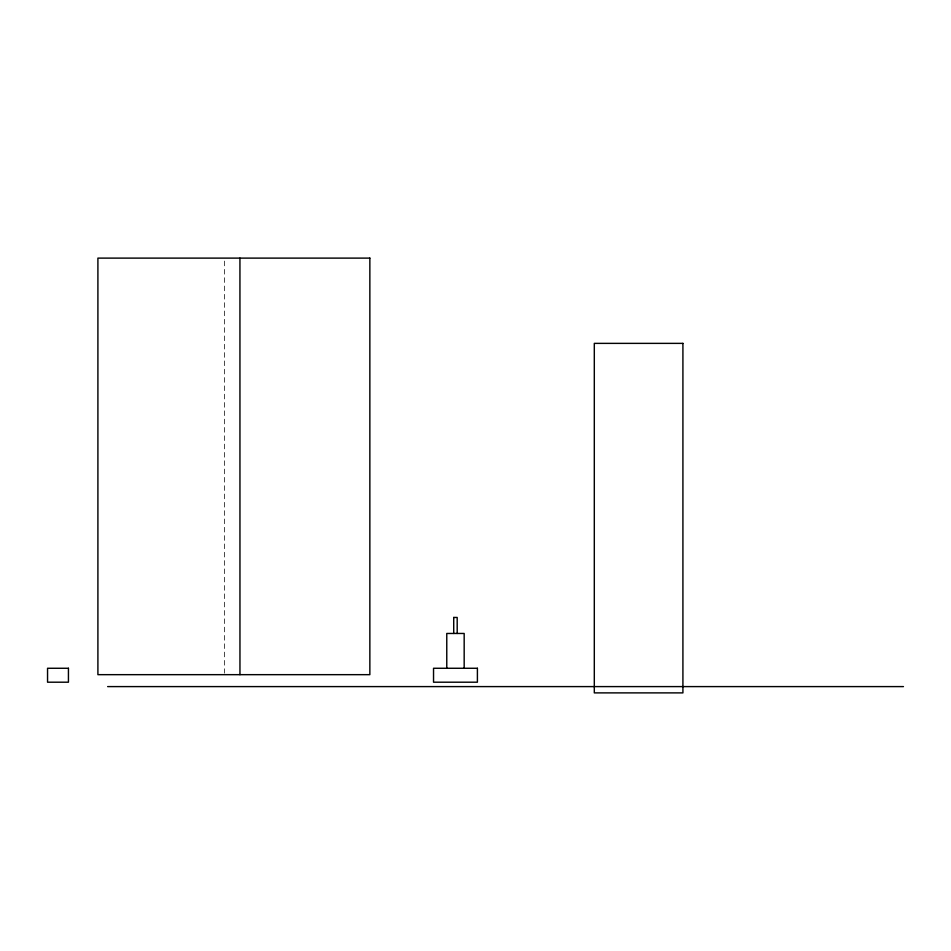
<?xml version="1.0" encoding="UTF-8"?>
<svg xmlns="http://www.w3.org/2000/svg" width="951" height="951" viewBox="0 0 951 951"><rect width="100%" height="100%" fill="white"/><g stroke="black" fill="none" stroke-linecap="round" stroke-linejoin="round"><path stroke-width="0.71" stroke-dasharray="4.75 3.57" d="M224.602 261.073L224.602 673.189"/><path stroke-width="1.43" d="M453.758 617.449L457.181 617.449L457.205 633.461M107.641 686.598L903.45 686.598M464.171 668.268L464.171 633.461L446.768 633.461L446.768 668.268M453.722 617.449L453.722 633.461M239.937 258.113L239.961 674.663M369.856 258.113L97.905 258.113L97.905 674.663L369.856 674.663L369.856 258.113M682.913 343.37L594.304 343.37L594.304 692.887L682.913 692.887L682.913 343.37M68.436 668.268L47.55 668.268L47.55 682.2L68.436 682.2L68.436 668.268M477.402 668.268L433.537 668.268L433.537 682.2L477.402 682.2L477.402 668.268"/></g></svg>
